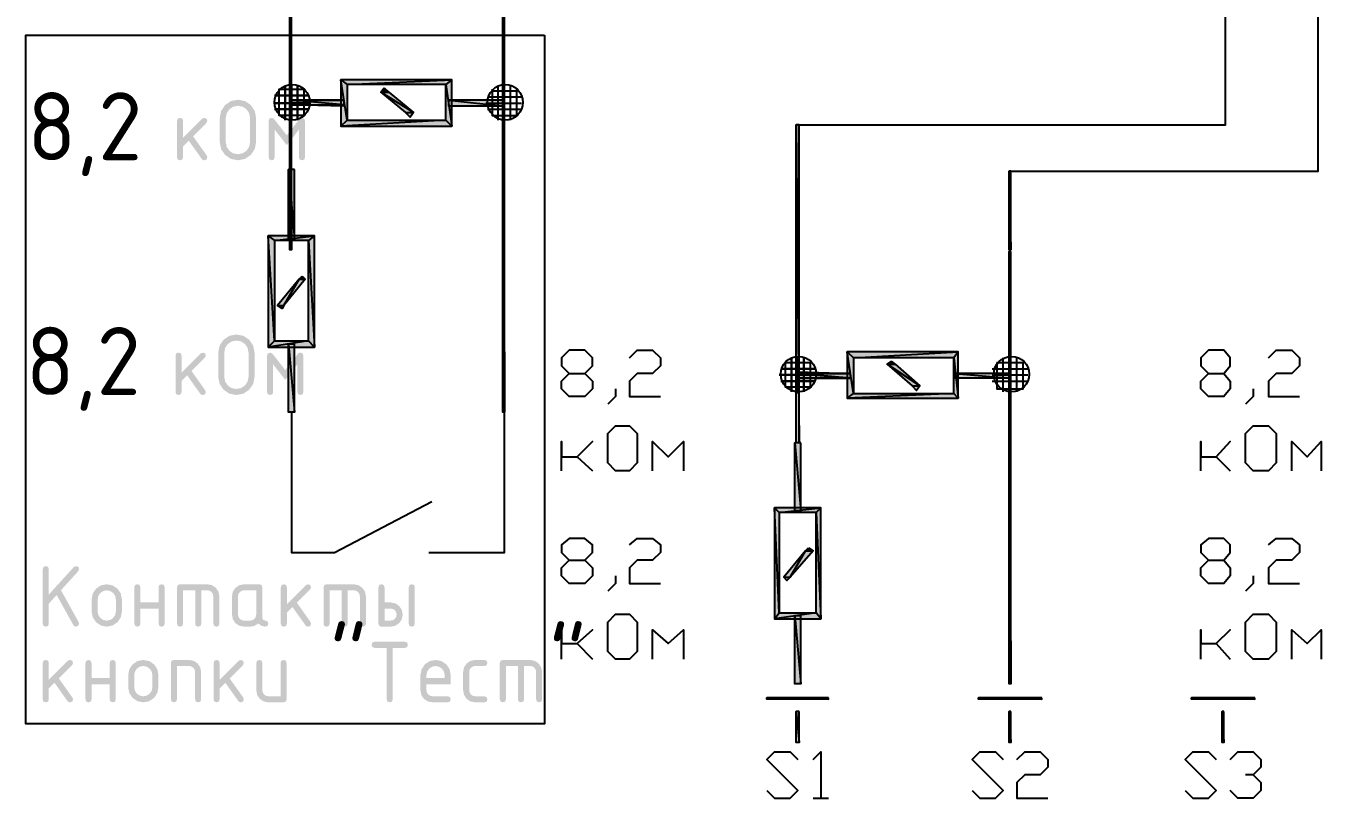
# Model space of a CAD drawing. Header units: millimetres. Extents: x 0 to 420, y 0 to 297.
# Drawn here: x 276.78 to 312.29, y 185.04 to 206.21 of the extents above; entities that cross this region are included whole.
import ezdxf

# ---------------------------------------------------------------- set-up
doc = ezdxf.new("R2010")
doc.units = ezdxf.units.MM
doc.layers.get('0').update_dxf_attribs({"linetype": 'CONTINUOUS'})
doc.styles.get("Standard").update_dxf_attribs({"font": 'STANDARD'})

msp = doc.modelspace()

# ---------------------------------------------------------------- hatches: boundary and pattern name
at = {"true_color": 0x000007}
h = msp.add_hatch(color=0, dxfattribs=at)
h.paths.add_polyline_path([(284.056667, 213.444667), (284.014333, 213.444667), (284.056667, 200.067333)], flags=0)
h.paths.add_polyline_path([(284.014333, 213.444667), (284.056667, 200.067333), (284.014333, 200.067333)], flags=0)
h = msp.add_hatch(color=0, dxfattribs=at)
h.paths.add_polyline_path([(289.898667, 212.217), (289.856333, 212.217), (289.898667, 195.622333)], flags=0)
h.paths.add_polyline_path([(289.856333, 212.217), (289.898667, 195.622333), (289.856333, 195.622333)], flags=0)
h = msp.add_hatch(color=0, dxfattribs=at)
h.paths.add_polyline_path([(285.411333, 204.724), (285.580667, 204.597), (288.459333, 204.724)], flags=0)
h.paths.add_polyline_path([(285.580667, 204.597), (288.459333, 204.724), (288.29, 204.597)], flags=0)
h.paths.add_polyline_path([(288.459333, 204.724), (288.29, 204.597), (288.459333, 203.454)], flags=0)
h.paths.add_polyline_path([(288.29, 204.597), (288.459333, 203.454), (288.29, 203.623333)], flags=0)
h.paths.add_polyline_path([(288.459333, 203.454), (288.29, 203.623333), (285.411333, 203.454)], flags=0)
h.paths.add_polyline_path([(288.29, 203.623333), (285.411333, 203.454), (285.580667, 203.623333)], flags=0)
h.paths.add_polyline_path([(285.411333, 203.454), (285.580667, 203.623333), (285.411333, 204.724)], flags=0)
h.paths.add_polyline_path([(285.580667, 203.623333), (285.411333, 204.724), (285.580667, 204.597)], flags=0)
for points in [[(286.596667, 204.512333), (286.723667, 204.385333), (286.512, 204.385333)], [(286.512, 204.385333), (286.723667, 204.385333), (287.401, 203.835)], [(284.056667, 204.173667), (285.496, 204.173667)], [(284.056667, 204.173667), (285.496, 204.173667), (285.496, 204.046667)], [(281.086499, 203.138925), (281.6085, 203.660925), (281.66748, 203.684628), (281.729768, 203.663681), (281.750714, 203.601394), (281.725358, 203.543517), (281.361005, 203.179163), (281.734177, 202.653304), (281.750714, 202.604246), (281.729768, 202.542992), (281.66748, 202.522666), (281.628068, 202.531416), (281.598578, 202.557944), (281.241391, 203.05955), (281.086499, 202.905209), (281.086499, 202.605899), (281.065829, 202.543405), (281.003817, 202.522666), (280.941323, 202.543405), (280.920584, 202.605899), (280.920584, 203.601394), (280.941323, 203.663681), (281.003817, 203.684628), (281.065829, 203.663681), (281.086499, 203.601394)], [(283.929999, 202.937731), (283.597616, 203.362718), (283.597616, 202.605899), (283.576945, 202.543405), (283.514934, 202.522666), (283.45244, 202.543405), (283.4317, 202.605899), (283.4317, 203.601394), (283.45244, 203.663681), (283.514934, 203.684628), (283.556275, 203.671398), (283.597616, 203.631711), (283.929999, 203.206724), (284.26183, 203.631711), (284.303172, 203.671398), (284.344513, 203.684628), (284.4068, 203.663681), (284.427746, 203.601394), (284.427746, 202.605899), (284.4068, 202.543405), (284.344513, 202.522666), (284.282501, 202.543405), (284.26183, 202.605899), (284.26183, 203.362718)], [(284.268333, 199.263), (284.437667, 199.263), (283.845, 198.543333)], [(284.353, 199.347667), (284.437667, 199.263), (284.268333, 199.263)], [(281.044166, 196.704258), (281.566167, 197.226259), (281.625147, 197.249961), (281.687434, 197.229015), (281.708381, 197.166728), (281.683025, 197.10885), (281.318671, 196.744497), (281.691844, 196.218637), (281.708381, 196.169579), (281.687434, 196.108325), (281.625147, 196.087999), (281.585735, 196.09675), (281.556245, 196.123277), (281.199058, 196.624883), (281.044166, 196.470543), (281.044166, 196.171233), (281.023496, 196.108739), (280.961484, 196.087999), (280.89899, 196.108739), (280.87825, 196.171233), (280.87825, 197.166728), (280.89899, 197.229015), (280.961484, 197.249961), (281.023496, 197.229015), (281.044166, 197.166728)], [(283.887665, 196.503064), (283.555283, 196.928051), (283.555283, 196.171233), (283.534612, 196.108739), (283.4726, 196.087999), (283.410106, 196.108739), (283.389367, 196.171233), (283.389367, 197.166728), (283.410106, 197.229015), (283.4726, 197.249961), (283.513942, 197.236732), (283.555283, 197.197044), (283.887665, 196.772057), (284.219497, 197.197044), (284.260838, 197.236732), (284.302179, 197.249961), (284.364467, 197.229015), (284.385413, 197.166728), (284.385413, 196.171233), (284.364467, 196.108739), (284.302179, 196.087999), (284.240168, 196.108739), (284.219497, 196.171233), (284.219497, 196.928051)], [(300.524333, 197.019333), (300.609, 196.934667), (300.397333, 196.934667)], [(300.397333, 196.934667), (300.609, 196.934667), (301.286333, 196.342)], [(297.942, 196.723), (299.381333, 196.680667), (297.942, 196.680667)], [(297.942, 196.680667), (299.381333, 196.680667), (299.381333, 196.553667)], [(298.153667, 191.812333), (298.365333, 191.812333), (297.730333, 191.092667)], [(298.238333, 191.897), (298.365333, 191.812333), (298.153667, 191.812333)], [(277.618471, 190.605612), (277.403497, 190.369141), (277.403497, 189.821233), (277.382827, 189.758739), (277.320815, 189.737999), (277.258321, 189.758739), (277.237581, 189.821233), (277.237581, 191.315026), (277.258321, 191.377038), (277.320815, 191.397708), (277.382827, 191.377038), (277.403497, 191.315026), (277.403497, 190.617188), (278.087555, 191.370148), (278.150394, 191.397708), (278.212681, 191.377038), (278.233627, 191.315026), (278.211028, 191.258251), (277.736982, 190.73625), (278.222052, 189.862574), (278.233627, 189.821233), (278.20772, 189.763906), (278.150394, 189.737999), (278.106641, 189.748886), (278.076531, 189.782096)], [(279.914614, 190.235747), (279.914614, 189.821233), (279.893943, 189.758739), (279.831931, 189.737999), (279.769437, 189.758739), (279.748698, 189.821233), (279.748698, 190.816728), (279.769437, 190.879015), (279.831931, 190.899961), (279.893943, 190.879015), (279.914614, 190.816728), (279.914614, 190.402214), (280.412912, 190.402214), (280.412912, 190.816728), (280.433583, 190.879015), (280.495595, 190.899961), (280.557882, 190.879015), (280.578828, 190.816728), (280.578828, 189.821233), (280.557882, 189.758739), (280.495595, 189.737999), (280.433583, 189.758739), (280.412912, 189.821233), (280.412912, 190.235747)], [(281.003093, 190.899961), (281.74999, 190.899961), (281.877734, 190.875639), (281.984808, 190.802947), (282.057499, 190.695874), (282.081822, 190.568129), (282.081822, 189.821233), (282.060875, 189.758739), (281.998588, 189.737999), (281.936576, 189.758739), (281.915906, 189.821233), (281.915906, 190.568129), (281.903917, 190.632484), (281.86795, 190.68609), (281.814551, 190.722056), (281.74999, 190.734045), (281.584074, 190.734045), (281.584074, 189.821233), (281.563128, 189.758739), (281.500841, 189.737999), (281.438829, 189.758739), (281.418158, 189.821233), (281.418158, 190.734045), (281.085776, 190.734045), (281.085776, 189.821233), (281.065105, 189.758739), (281.003093, 189.737999), (280.940599, 189.758739), (280.91986, 189.821233), (280.91986, 190.816728), (280.940599, 190.879015)], [(283.931881, 190.354258), (284.453882, 190.876259), (284.512862, 190.899961), (284.575149, 190.879015), (284.596095, 190.816728), (284.570739, 190.75885), (284.206386, 190.394497), (284.579559, 189.868637), (284.596095, 189.819579), (284.575149, 189.758325), (284.512862, 189.737999), (284.47345, 189.74675), (284.44396, 189.773277), (284.086772, 190.274883), (283.931881, 190.120543), (283.931881, 189.821233), (283.91121, 189.758739), (283.849199, 189.737999), (283.786704, 189.758739), (283.765965, 189.821233), (283.765965, 190.816728), (283.786704, 190.879015), (283.849199, 190.899961), (283.91121, 190.879015), (283.931881, 190.816728)], [(285.02036, 190.899961), (285.767257, 190.899961), (285.895001, 190.875639), (286.002075, 190.802947), (286.074766, 190.695874), (286.099089, 190.568129), (286.099089, 189.821233), (286.078143, 189.758739), (286.015855, 189.737999), (285.953844, 189.758739), (285.933173, 189.821233), (285.933173, 190.568129), (285.921184, 190.632484), (285.885217, 190.68609), (285.831818, 190.722056), (285.767257, 190.734045), (285.601341, 190.734045), (285.601341, 189.821233), (285.580395, 189.758739), (285.518108, 189.737999), (285.456096, 189.758739), (285.435426, 189.821233), (285.435426, 190.734045), (285.103043, 190.734045), (285.103043, 189.821233), (285.082372, 189.758739), (285.02036, 189.737999), (284.957866, 189.758739), (284.937127, 189.821233), (284.937127, 190.816728), (284.957866, 190.879015)], [(286.254585, 189.240693), (286.275325, 189.302705), (286.337819, 189.323375), (287.167398, 189.323375), (287.229685, 189.302705), (287.250631, 189.240693), (287.229685, 189.178199), (287.167398, 189.157459), (286.835566, 189.157459), (286.835566, 187.746899), (286.814896, 187.684405), (286.752884, 187.663666), (286.69039, 187.684405), (286.66965, 187.746899), (286.66965, 189.157459), (286.337819, 189.157459), (286.275325, 189.178199)], [(277.403497, 188.279925), (277.925498, 188.801925), (277.984478, 188.825628), (278.046765, 188.804682), (278.067712, 188.742394), (278.042356, 188.684517), (277.678002, 188.320163), (278.051175, 187.794304), (278.067712, 187.745246), (278.046765, 187.683992), (277.984478, 187.663666), (277.945066, 187.672416), (277.915576, 187.698944), (277.558389, 188.20055), (277.403497, 188.046209), (277.403497, 187.746899), (277.382827, 187.684405), (277.320815, 187.663666), (277.258321, 187.684405), (277.237581, 187.746899), (277.237581, 188.742394), (277.258321, 188.804682), (277.320815, 188.825628), (277.382827, 188.804682), (277.403497, 188.742394)], [(278.574659, 188.161413), (278.574659, 187.746899), (278.553988, 187.684405), (278.491977, 187.663666), (278.429483, 187.684405), (278.408743, 187.746899), (278.408743, 188.742394), (278.429483, 188.804682), (278.491977, 188.825628), (278.553988, 188.804682), (278.574659, 188.742394), (278.574659, 188.32788), (279.072958, 188.32788), (279.072958, 188.742394), (279.093628, 188.804682), (279.15564, 188.825628), (279.217927, 188.804682), (279.238873, 188.742394), (279.238873, 187.746899), (279.217927, 187.684405), (279.15564, 187.663666), (279.093628, 187.684405), (279.072958, 187.746899), (279.072958, 188.161413)], [(280.751067, 187.746899), (280.751067, 188.742394), (280.771807, 188.804682), (280.834301, 188.825628), (281.249366, 188.825628), (281.376696, 188.801305), (281.484183, 188.728614), (281.556875, 188.62154), (281.581197, 188.493796), (281.581197, 187.746899), (281.560251, 187.684405), (281.497964, 187.663666), (281.435952, 187.684405), (281.415281, 187.746899), (281.415281, 188.493796), (281.403293, 188.558151), (281.367326, 188.611756), (281.31372, 188.647723), (281.249366, 188.659712), (280.916983, 188.659712), (280.916983, 187.746899), (280.896312, 187.684405), (280.834301, 187.663666), (280.771807, 187.684405)], [(282.088145, 188.279925), (282.610146, 188.801925), (282.669126, 188.825628), (282.731413, 188.804682), (282.752359, 188.742394), (282.727003, 188.684517), (282.36265, 188.320163), (282.735823, 187.794304), (282.752359, 187.745246), (282.731413, 187.683992), (282.669126, 187.663666), (282.629714, 187.672416), (282.600224, 187.698944), (282.243036, 188.20055), (282.088145, 188.046209), (282.088145, 187.746899), (282.067474, 187.684405), (282.005462, 187.663666), (281.942968, 187.684405), (281.922229, 187.746899), (281.922229, 188.742394), (281.942968, 188.804682), (282.005462, 188.825628), (282.067474, 188.804682), (282.088145, 188.742394)], [(283.923521, 188.742394), (283.923521, 187.746899), (283.902575, 187.684405), (283.840288, 187.663666), (283.425222, 187.663666), (283.296307, 187.687644), (283.189302, 187.759577), (283.117369, 187.866582), (283.093391, 187.995498), (283.093391, 188.742394), (283.11413, 188.804682), (283.176624, 188.825628), (283.238636, 188.804682), (283.259307, 188.742394), (283.259307, 187.995498), (283.271433, 187.932314), (283.308365, 187.87864), (283.362039, 187.841708), (283.425222, 187.829582), (283.757605, 187.829582), (283.757605, 188.742394), (283.778276, 188.804682), (283.840288, 188.825628), (283.902575, 188.804682)], [(288.931618, 188.493796), (288.931618, 187.995498), (288.943744, 187.932314), (288.980676, 187.87864), (289.03435, 187.841708), (289.097534, 187.829582), (289.346683, 187.829582), (289.40897, 187.808911), (289.429916, 187.746899), (289.40897, 187.684405), (289.346683, 187.663666), (289.097534, 187.663666), (288.968618, 187.687644), (288.861613, 187.759577), (288.78968, 187.866582), (288.765702, 187.995498), (288.765702, 188.493796), (288.78968, 188.622229), (288.861613, 188.729165), (288.968618, 188.801374), (289.097534, 188.825628), (289.346683, 188.825628), (289.40897, 188.804682), (289.429916, 188.742394), (289.40897, 188.680382), (289.346683, 188.659712), (289.097534, 188.659712), (289.033455, 188.647447), (288.980125, 188.611205), (288.943676, 188.557461)], [(289.853901, 188.825628), (290.600798, 188.825628), (290.728542, 188.801305), (290.835616, 188.728614), (290.908307, 188.62154), (290.93263, 188.493796), (290.93263, 187.746899), (290.911684, 187.684405), (290.849396, 187.663666), (290.787385, 187.684405), (290.766714, 187.746899), (290.766714, 188.493796), (290.754725, 188.558151), (290.718758, 188.611756), (290.665359, 188.647723), (290.600798, 188.659712), (290.434882, 188.659712), (290.434882, 187.746899), (290.413936, 187.684405), (290.351649, 187.663666), (290.289637, 187.684405), (290.268967, 187.746899), (290.268967, 188.659712), (289.936584, 188.659712), (289.936584, 187.746899), (289.915913, 187.684405), (289.853901, 187.663666), (289.791407, 187.684405), (289.770668, 187.746899), (289.770668, 188.742394), (289.791407, 188.804682)]]:
    msp.add_hatch(color=0, dxfattribs=at).paths.add_polyline_path(points, flags=0)
h = msp.add_hatch(color=0, dxfattribs=at)
h.paths.add_polyline_path([(286.512, 204.385333), (287.189333, 203.835), (287.401, 203.835)], flags=0)
h.paths.add_polyline_path([(287.189333, 203.835), (287.401, 203.835), (287.316333, 203.708)], flags=0)
h = msp.add_hatch(color=0, dxfattribs=at)
h.paths.add_polyline_path([(282.921876, 203.020413), (282.921876, 203.684628), (282.897622, 203.813061), (282.825413, 203.919997), (282.718477, 203.992206), (282.590044, 204.016459), (282.460646, 203.992206), (282.353573, 203.919997), (282.281639, 203.813061), (282.257661, 203.684628), (282.257661, 203.020413), (282.281639, 202.891498), (282.353573, 202.784493), (282.460646, 202.71256), (282.590044, 202.688582), (282.718477, 202.71256), (282.825413, 202.784493), (282.897622, 202.891498)], flags=0)
h.paths.add_polyline_path([(283.087792, 203.020413), (283.051136, 202.829004), (282.941719, 202.668187), (282.780971, 202.559046), (282.590044, 202.522666), (282.398359, 202.559046), (282.237266, 202.668187), (282.128126, 202.829004), (282.091746, 203.020413), (282.091746, 203.684628), (282.128126, 203.875555), (282.237266, 204.036303), (282.398359, 204.145719), (282.590044, 204.182375), (282.781454, 204.145995), (282.942271, 204.036854), (283.051411, 203.876037), (283.087792, 203.684628)], flags=0)
h = msp.add_hatch(color=0, dxfattribs=at)
h.paths.add_polyline_path([(284.056667, 204.173667), (284.056667, 204.046667), (285.496, 204.046667)], flags=0)
h.paths.add_polyline_path([(284.056667, 204.046667), (285.496, 204.046667), (285.496, 204.004333)], flags=0)
h = msp.add_hatch(color=0, dxfattribs=at)
h.paths.add_polyline_path([(289.898667, 204.173667), (288.374667, 204.173667), (289.898667, 204.004333)], flags=0)
h.paths.add_polyline_path([(288.374667, 204.173667), (289.898667, 204.004333), (288.374667, 204.004333)], flags=0)
h = msp.add_hatch(color=0, dxfattribs=at)
h.paths.add_polyline_path([(297.984333, 203.496333), (297.899667, 203.496333), (297.984333, 194.775667)], flags=0)
h.paths.add_polyline_path([(297.899667, 203.496333), (297.984333, 194.775667), (297.899667, 194.775667)], flags=0)
h = msp.add_hatch(color=0, dxfattribs=at)
h.paths.add_polyline_path([(284.141333, 202.268667), (283.972, 202.268667), (284.141333, 200.363667)], flags=0)
h.paths.add_polyline_path([(283.972, 202.268667), (284.141333, 200.363667), (283.972, 200.363667)], flags=0)
h = msp.add_hatch(color=0, dxfattribs=at)
h.paths.add_polyline_path([(303.784, 202.226333), (303.741667, 202.226333), (303.784, 200.067333)], flags=0)
h.paths.add_polyline_path([(303.741667, 202.226333), (303.784, 200.067333), (303.741667, 200.067333)], flags=0)
h = msp.add_hatch(color=0, dxfattribs=at)
h.paths.add_polyline_path([(284.691667, 200.448333), (284.522333, 200.321333), (284.691667, 197.400333)], flags=0)
h.paths.add_polyline_path([(284.522333, 200.321333), (284.691667, 197.400333), (284.522333, 197.569667)], flags=0)
h.paths.add_polyline_path([(284.691667, 197.400333), (284.522333, 197.569667), (283.421667, 197.400333)], flags=0)
h.paths.add_polyline_path([(284.522333, 197.569667), (283.421667, 197.400333), (283.591, 197.569667)], flags=0)
h.paths.add_polyline_path([(283.421667, 197.400333), (283.591, 197.569667), (283.421667, 200.448333)], flags=0)
h.paths.add_polyline_path([(283.591, 197.569667), (283.421667, 200.448333), (283.591, 200.321333)], flags=0)
h.paths.add_polyline_path([(283.421667, 200.448333), (283.591, 200.321333), (284.691667, 200.448333)], flags=0)
h.paths.add_polyline_path([(283.591, 200.321333), (284.691667, 200.448333), (284.522333, 200.321333)], flags=0)
h = msp.add_hatch(color=0, dxfattribs=at)
h.paths.add_polyline_path([(303.784, 200.025), (303.741667, 200.025), (303.784, 188.171667)], flags=0)
h.paths.add_polyline_path([(303.741667, 200.025), (303.784, 188.171667), (303.741667, 188.171667)], flags=0)
h = msp.add_hatch(color=0, dxfattribs=at)
h.paths.add_polyline_path([(284.268333, 199.263), (283.675667, 198.543333), (283.845, 198.543333)], flags=0)
h.paths.add_polyline_path([(283.675667, 198.543333), (283.845, 198.543333), (283.802667, 198.458667)], flags=0)
h = msp.add_hatch(color=0, dxfattribs=at)
h.paths.add_polyline_path([(282.879542, 196.585747), (282.879542, 197.249961), (282.855289, 197.378394), (282.78308, 197.48533), (282.676144, 197.557539), (282.547711, 197.581793), (282.418313, 197.557539), (282.311239, 197.48533), (282.239306, 197.378394), (282.215328, 197.249961), (282.215328, 196.585747), (282.239306, 196.456831), (282.311239, 196.349826), (282.418313, 196.277893), (282.547711, 196.253915), (282.676144, 196.277893), (282.78308, 196.349826), (282.855289, 196.456831)], flags=0)
h.paths.add_polyline_path([(283.045458, 196.585747), (283.008802, 196.394337), (282.899386, 196.23352), (282.738638, 196.124379), (282.547711, 196.087999), (282.356026, 196.124379), (282.194933, 196.23352), (282.085792, 196.394337), (282.049412, 196.585747), (282.049412, 197.249961), (282.085792, 197.440888), (282.194933, 197.601636), (282.356026, 197.711053), (282.547711, 197.747708), (282.73912, 197.711328), (282.899937, 197.602188), (283.009078, 197.441371), (283.045458, 197.249961)], flags=0)
h = msp.add_hatch(color=0, dxfattribs=at)
h.paths.add_polyline_path([(284.141333, 197.485), (283.972, 197.485), (284.141333, 195.622333)], flags=0)
h.paths.add_polyline_path([(283.972, 197.485), (284.141333, 195.622333), (283.972, 195.622333)], flags=0)
h = msp.add_hatch(color=0, dxfattribs=at)
h.paths.add_polyline_path([(299.296667, 197.273333), (299.466, 197.104), (302.344667, 197.273333)], flags=0)
h.paths.add_polyline_path([(299.466, 197.104), (302.344667, 197.273333), (302.217667, 197.104)], flags=0)
h.paths.add_polyline_path([(302.344667, 197.273333), (302.217667, 197.104), (302.344667, 196.003333)], flags=0)
h.paths.add_polyline_path([(302.217667, 197.104), (302.344667, 196.003333), (302.217667, 196.130333)], flags=0)
h.paths.add_polyline_path([(302.344667, 196.003333), (302.217667, 196.130333), (299.296667, 196.003333)], flags=0)
h.paths.add_polyline_path([(302.217667, 196.130333), (299.296667, 196.003333), (299.466, 196.130333)], flags=0)
h.paths.add_polyline_path([(299.296667, 196.003333), (299.466, 196.130333), (299.296667, 197.273333)], flags=0)
h.paths.add_polyline_path([(299.466, 196.130333), (299.296667, 197.273333), (299.466, 197.104)], flags=0)
h = msp.add_hatch(color=0, dxfattribs=at)
h.paths.add_polyline_path([(300.397333, 196.934667), (301.074667, 196.342), (301.286333, 196.342)], flags=0)
h.paths.add_polyline_path([(301.074667, 196.342), (301.286333, 196.342), (301.201667, 196.215)], flags=0)
h = msp.add_hatch(color=0, dxfattribs=at)
h.paths.add_polyline_path([(299.381333, 196.553667), (297.942, 196.553667)], flags=0)
h.paths.add_polyline_path([(299.381333, 196.553667), (297.942, 196.553667), (297.942, 196.680667)], flags=0)
h = msp.add_hatch(color=0, dxfattribs=at)
h.paths.add_polyline_path([(303.741667, 196.680667), (302.26, 196.680667), (303.741667, 196.553667)], flags=0)
h.paths.add_polyline_path([(302.26, 196.680667), (303.741667, 196.553667), (302.26, 196.553667)], flags=0)
h = msp.add_hatch(color=0, dxfattribs=at)
h.paths.add_polyline_path([(298.026667, 194.775667), (297.857333, 194.775667), (298.026667, 192.913)], flags=0)
h.paths.add_polyline_path([(297.857333, 194.775667), (298.026667, 192.913), (297.857333, 192.913)], flags=0)
h = msp.add_hatch(color=0, dxfattribs=at)
h.paths.add_polyline_path([(298.577, 192.997667), (298.45, 192.870667), (298.577, 189.949667)], flags=0)
h.paths.add_polyline_path([(298.45, 192.870667), (298.577, 189.949667), (298.45, 190.119)], flags=0)
h.paths.add_polyline_path([(298.577, 189.949667), (298.45, 190.119), (297.307, 189.949667)], flags=0)
h.paths.add_polyline_path([(298.45, 190.119), (297.307, 189.949667), (297.434, 190.119)], flags=0)
h.paths.add_polyline_path([(297.307, 189.949667), (297.434, 190.119), (297.307, 192.997667)], flags=0)
h.paths.add_polyline_path([(297.434, 190.119), (297.307, 192.997667), (297.434, 192.870667)], flags=0)
h.paths.add_polyline_path([(297.307, 192.997667), (297.434, 192.870667), (298.577, 192.997667)], flags=0)
h.paths.add_polyline_path([(297.434, 192.870667), (298.577, 192.997667), (298.45, 192.870667)], flags=0)
h = msp.add_hatch(color=0, dxfattribs=at)
h.paths.add_polyline_path([(298.153667, 191.812333), (297.561, 191.092667), (297.730333, 191.092667)], flags=0)
h.paths.add_polyline_path([(297.561, 191.092667), (297.730333, 191.092667), (297.645667, 191.008)], flags=0)
h = msp.add_hatch(color=0, dxfattribs=at)
h.paths.add_polyline_path([(278.577536, 190.153064), (278.577536, 190.484896), (278.607784, 190.644404), (278.698803, 190.778694), (278.83268, 190.869506), (278.992601, 190.899961), (279.153487, 190.869851), (279.287501, 190.779796), (279.377556, 190.645782), (279.407666, 190.484896), (279.407666, 190.153064), (279.377143, 189.993143), (279.285848, 189.859267), (279.151833, 189.768247), (278.992601, 189.737999), (278.83268, 189.768247), (278.698803, 189.859267), (278.607784, 189.993143)], flags=0)
h.paths.add_polyline_path([(279.24175, 190.153064), (279.24175, 190.484896), (279.223285, 190.580256), (279.168439, 190.660734), (279.087961, 190.71558), (278.992601, 190.734045), (278.896759, 190.71558), (278.816212, 190.660734), (278.761642, 190.580256), (278.743452, 190.484896), (278.743452, 190.153064), (278.761366, 190.056326), (278.815661, 189.976124), (278.896276, 189.92183), (278.992601, 189.903915), (279.087961, 189.922105), (279.168439, 189.976675), (279.223285, 190.057222)], flags=0)
h = msp.add_hatch(color=0, dxfattribs=at)
h.paths.add_polyline_path([(283.090225, 190.734045), (282.757842, 190.734045), (282.693763, 190.721781), (282.640433, 190.685538), (282.603984, 190.631795), (282.591926, 190.568129), (282.591926, 190.069831), (282.604053, 190.006648), (282.640984, 189.952973), (282.694659, 189.916042), (282.757842, 189.903915), (282.924309, 189.903915), (282.987974, 189.915973), (283.041718, 189.952422), (283.07796, 190.005752), (283.090225, 190.069831)], flags=0)
h.paths.add_polyline_path([(283.422056, 189.821233), (283.40111, 189.758739), (283.338823, 189.737999), (283.233472, 189.759979), (283.149205, 189.826194), (283.046679, 189.759979), (282.924309, 189.737999), (282.757842, 189.737999), (282.628927, 189.761977), (282.521922, 189.833911), (282.449988, 189.940915), (282.42601, 190.069831), (282.42601, 190.568129), (282.449988, 190.696563), (282.521922, 190.803498), (282.628927, 190.875708), (282.757842, 190.899961), (283.172907, 190.899961), (283.235194, 190.879015), (283.256141, 190.816728), (283.256141, 189.987149), (283.276811, 189.924655), (283.338823, 189.903915), (283.40111, 189.883244)], flags=0)
h = msp.add_hatch(color=0, dxfattribs=at)
h.paths.add_polyline_path([(287.107492, 190.069831), (287.083238, 189.940915), (287.011029, 189.833911), (286.904025, 189.761977), (286.775109, 189.737999), (286.526511, 189.737999), (286.464017, 189.758739), (286.443277, 189.821233), (286.443277, 190.816728), (286.464017, 190.879015), (286.526511, 190.899961), (286.588523, 190.879015), (286.609193, 190.816728), (286.609193, 190.402214), (286.775109, 190.402214), (286.904025, 190.37796), (287.011029, 190.305751), (287.083238, 190.198333)], flags=0)
h.paths.add_polyline_path([(286.941576, 190.069831), (286.929587, 190.134392), (286.89362, 190.187791), (286.839946, 190.223758), (286.775109, 190.235747), (286.609193, 190.235747), (286.609193, 189.903915), (286.775109, 189.903915), (286.839257, 189.915973), (286.893069, 189.952422), (286.929312, 190.005752)], flags=0)
h.paths.add_polyline_path([(287.273408, 190.816728), (287.294078, 190.879015), (287.35609, 190.899961), (287.418377, 190.879015), (287.439324, 190.816728), (287.439324, 189.821233), (287.418377, 189.758739), (287.35609, 189.737999), (287.294078, 189.758739), (287.273408, 189.821233)], flags=0)
h = msp.add_hatch(color=0, dxfattribs=at)
h.paths.add_polyline_path([(298.026667, 190.034333), (297.857333, 190.034333), (298.026667, 188.171667)], flags=0)
h.paths.add_polyline_path([(297.857333, 190.034333), (298.026667, 188.171667), (297.857333, 188.171667)], flags=0)
h = msp.add_hatch(color=0, dxfattribs=at)
h.paths.add_polyline_path([(279.579905, 188.078731), (279.579905, 188.410563), (279.610153, 188.570071), (279.701173, 188.70436), (279.835049, 188.795173), (279.99497, 188.825628), (280.155856, 188.795518), (280.28987, 188.705463), (280.379925, 188.571449), (280.410035, 188.410563), (280.410035, 188.078731), (280.379512, 187.91881), (280.288217, 187.784933), (280.154203, 187.693914), (279.99497, 187.663666), (279.835049, 187.693914), (279.701173, 187.784933), (279.610153, 187.91881)], flags=0)
h.paths.add_polyline_path([(280.24412, 188.078731), (280.24412, 188.410563), (280.225654, 188.505923), (280.170808, 188.5864), (280.090331, 188.641246), (279.99497, 188.659712), (279.899128, 188.641246), (279.818581, 188.5864), (279.764011, 188.505923), (279.745821, 188.410563), (279.745821, 188.078731), (279.763735, 187.981993), (279.81803, 187.901791), (279.898645, 187.847496), (279.99497, 187.829582), (280.090331, 187.847772), (280.170808, 187.902342), (280.225654, 187.982888)], flags=0)
h = msp.add_hatch(color=0, dxfattribs=at)
h.paths.add_polyline_path([(288.009605, 188.659712), (287.913763, 188.641246), (287.833216, 188.5864), (287.778646, 188.505923), (287.760456, 188.410563), (287.760456, 188.32788), (288.258754, 188.32788), (288.258754, 188.410563), (288.240289, 188.505923), (288.185443, 188.5864), (288.104965, 188.641246)], flags=0)
h.paths.add_polyline_path([(287.760456, 188.161413), (287.760456, 187.995498), (287.772583, 187.932314), (287.809514, 187.87864), (287.863189, 187.841708), (287.926372, 187.829582), (288.341437, 187.829582), (288.403724, 187.808911), (288.42467, 187.746899), (288.403724, 187.684405), (288.341437, 187.663666), (287.926372, 187.663666), (287.797456, 187.687644), (287.690451, 187.759577), (287.618518, 187.866582), (287.59454, 187.995498), (287.59454, 188.410563), (287.624788, 188.570071), (287.715807, 188.70436), (287.849684, 188.795173), (288.009605, 188.825628), (288.170491, 188.795518), (288.304505, 188.705463), (288.39456, 188.571449), (288.42467, 188.410563), (288.42467, 188.161413)], flags=0)
h = msp.add_hatch(color=0, dxfattribs=at)
h.paths.add_polyline_path([(298.788667, 187.790667), (297.095333, 187.790667), (298.788667, 187.748333)], flags=0)
h.paths.add_polyline_path([(297.095333, 187.790667), (298.788667, 187.748333), (297.095333, 187.748333)], flags=0)
h = msp.add_hatch(color=0, dxfattribs=at)
h.paths.add_polyline_path([(304.630667, 187.790667), (302.895, 187.790667), (304.630667, 187.748333)], flags=0)
h.paths.add_polyline_path([(302.895, 187.790667), (304.630667, 187.748333), (302.895, 187.748333)], flags=0)
h = msp.add_hatch(color=0, dxfattribs=at)
h.paths.add_polyline_path([(310.472667, 187.790667), (308.737, 187.790667), (310.472667, 187.748333)], flags=0)
h.paths.add_polyline_path([(308.737, 187.790667), (310.472667, 187.748333), (308.737, 187.748333)], flags=0)
h = msp.add_hatch(color=0, dxfattribs=at)
h.paths.add_polyline_path([(297.984333, 187.409667), (297.899667, 187.409667), (297.984333, 186.563)], flags=0)
h.paths.add_polyline_path([(297.899667, 187.409667), (297.984333, 186.563), (297.899667, 186.563)], flags=0)
h = msp.add_hatch(color=0, dxfattribs=at)
h.paths.add_polyline_path([(303.784, 187.409667), (303.741667, 187.409667), (303.784, 186.563)], flags=0)
h.paths.add_polyline_path([(303.741667, 187.409667), (303.784, 186.563), (303.741667, 186.563)], flags=0)
h = msp.add_hatch(color=0, dxfattribs=at)
h.paths.add_polyline_path([(309.626, 187.409667), (309.583667, 187.409667), (309.626, 186.563)], flags=0)
h.paths.add_polyline_path([(309.583667, 187.409667), (309.626, 186.563), (309.583667, 186.563)], flags=0)

# ---------------------------------------------------------------- linework, layer by layer
at = {"color": 0, "true_color": 0x000007}
for points in [[(284.056667, 213.444667), (284.014333, 213.444667), (284.056667, 200.067333)], [(284.014333, 213.444667), (284.056667, 200.067333), (284.014333, 200.067333)], [(289.898667, 212.217), (289.856333, 212.217), (289.898667, 195.622333)], [(289.856333, 212.217), (289.898667, 195.622333), (289.856333, 195.622333)], [(290.999333, 205.951667), (290.999333, 187.071), (276.775333, 187.071), (276.775333, 205.951667)], [(284.056667, 203.623333), (284.056667, 204.597)], [(285.411333, 204.724), (285.580667, 204.597), (288.459333, 204.724)], [(285.411333, 203.454), (285.580667, 203.623333), (285.411333, 204.724)], [(285.580667, 203.623333), (285.411333, 204.724), (285.580667, 204.597)], [(285.580667, 204.597), (288.459333, 204.724), (288.29, 204.597)], [(288.459333, 204.724), (288.29, 204.597), (288.459333, 203.454)], [(288.29, 204.597), (288.459333, 203.454), (288.29, 203.623333)], [(283.591, 204.300667), (284.522333, 204.300667)], [(284.395333, 203.750333), (283.718, 203.750333), (283.718, 204.47), (284.395333, 204.47)], [(284.395333, 203.750333), (283.718, 203.750333), (283.718, 204.47), (284.395333, 204.47)], [(283.887333, 203.623333), (283.887333, 204.554667)], [(284.226, 203.623333), (284.226, 204.554667)], [(286.596667, 204.512333), (286.723667, 204.385333), (286.512, 204.385333)], [(286.512, 204.385333), (287.189333, 203.835), (287.401, 203.835)], [(286.512, 204.385333), (286.723667, 204.385333), (287.401, 203.835)], [(283.591, 204.089), (284.522333, 204.089)], [(283.591, 203.919667), (284.522333, 203.919667)], [(284.056667, 204.173667), (285.496, 204.173667)], [(284.056667, 204.173667), (284.056667, 204.046667), (285.496, 204.046667)], [(284.056667, 204.173667), (285.496, 204.173667), (285.496, 204.046667)], [(284.056667, 204.046667), (285.496, 204.046667), (285.496, 204.004333)], [(289.898667, 204.173667), (288.374667, 204.173667), (289.898667, 204.004333)], [(288.374667, 204.173667), (289.898667, 204.004333), (288.374667, 204.004333)], [(288.459333, 203.454), (288.29, 203.623333), (285.411333, 203.454)], [(288.29, 203.623333), (285.411333, 203.454), (285.580667, 203.623333)], [(287.189333, 203.835), (287.401, 203.835), (287.316333, 203.708)], [(297.984333, 203.496333), (297.899667, 203.496333), (297.984333, 194.775667)], [(297.899667, 203.496333), (297.984333, 194.775667), (297.899667, 194.775667)], [(284.141333, 202.268667), (283.972, 202.268667), (284.141333, 200.363667)], [(283.972, 202.268667), (284.141333, 200.363667), (283.972, 200.363667)], [(303.784, 202.226333), (303.741667, 202.226333), (303.784, 200.067333)], [(303.741667, 202.226333), (303.784, 200.067333), (303.741667, 200.067333)], [(283.421667, 197.400333), (283.591, 197.569667), (283.421667, 200.448333)], [(283.591, 197.569667), (283.421667, 200.448333), (283.591, 200.321333)], [(283.421667, 200.448333), (283.591, 200.321333), (284.691667, 200.448333)], [(283.591, 200.321333), (284.691667, 200.448333), (284.522333, 200.321333)], [(284.691667, 200.448333), (284.522333, 200.321333), (284.691667, 197.400333)], [(284.522333, 200.321333), (284.691667, 197.400333), (284.522333, 197.569667)], [(303.784, 200.025), (303.741667, 200.025), (303.784, 188.171667)], [(303.741667, 200.025), (303.784, 188.171667), (303.741667, 188.171667)], [(284.268333, 199.263), (283.675667, 198.543333), (283.845, 198.543333)], [(284.268333, 199.263), (284.437667, 199.263), (283.845, 198.543333)], [(284.353, 199.347667), (284.437667, 199.263), (284.268333, 199.263)], [(283.675667, 198.543333), (283.845, 198.543333), (283.802667, 198.458667)], [(284.691667, 197.400333), (284.522333, 197.569667), (283.421667, 197.400333)], [(284.522333, 197.569667), (283.421667, 197.400333), (283.591, 197.569667)], [(284.141333, 197.485), (283.972, 197.485), (284.141333, 195.622333)], [(283.972, 197.485), (284.141333, 195.622333), (283.972, 195.622333)], [(299.296667, 197.273333), (299.466, 197.104), (302.344667, 197.273333)], [(299.296667, 196.003333), (299.466, 196.130333), (299.296667, 197.273333)], [(299.466, 196.130333), (299.296667, 197.273333), (299.466, 197.104)], [(299.466, 197.104), (302.344667, 197.273333), (302.217667, 197.104)], [(302.344667, 197.273333), (302.217667, 197.104), (302.344667, 196.003333)], [(297.476333, 196.807667), (298.407667, 196.807667)], [(298.280667, 196.299667), (297.603333, 196.299667), (297.603333, 196.977), (298.280667, 196.977)], [(298.280667, 196.299667), (297.603333, 196.299667), (297.603333, 196.977), (298.280667, 196.977)], [(297.772667, 196.172667), (297.772667, 197.104)], [(297.942, 196.130333), (297.942, 197.104)], [(298.111333, 196.172667), (298.111333, 197.104)], [(300.524333, 197.019333), (300.609, 196.934667), (300.397333, 196.934667)], [(300.397333, 196.934667), (301.074667, 196.342), (301.286333, 196.342)], [(300.397333, 196.934667), (300.609, 196.934667), (301.286333, 196.342)], [(302.217667, 197.104), (302.344667, 196.003333), (302.217667, 196.130333)], [(297.434, 196.638333), (298.407667, 196.638333)], [(297.476333, 196.469), (298.407667, 196.469)], [(297.942, 196.723), (299.381333, 196.680667), (297.942, 196.680667)], [(299.381333, 196.553667), (297.942, 196.553667), (297.942, 196.680667)], [(297.942, 196.680667), (299.381333, 196.680667), (299.381333, 196.553667)], [(299.381333, 196.553667), (297.942, 196.553667)], [(303.741667, 196.680667), (302.26, 196.680667), (303.741667, 196.553667)], [(302.26, 196.680667), (303.741667, 196.553667), (302.26, 196.553667)], [(302.344667, 196.003333), (302.217667, 196.130333), (299.296667, 196.003333)], [(302.217667, 196.130333), (299.296667, 196.003333), (299.466, 196.130333)], [(301.074667, 196.342), (301.286333, 196.342), (301.201667, 196.215)], [(292.735, 194.225333), (292.735, 195.029667), (292.946667, 195.241333), (293.327667, 195.241333), (293.539333, 195.029667), (293.539333, 194.225333), (293.327667, 194.013667), (292.946667, 194.013667)], [(310.218667, 194.225333), (310.218667, 195.029667), (310.430333, 195.241333), (310.853667, 195.241333), (311.065333, 195.029667), (311.065333, 194.225333), (310.853667, 194.013667), (310.430333, 194.013667)], [(298.026667, 194.775667), (297.857333, 194.775667), (298.026667, 192.913)], [(297.857333, 194.775667), (298.026667, 192.913), (297.857333, 192.913)], [(297.307, 189.949667), (297.434, 190.119), (297.307, 192.997667)], [(297.434, 190.119), (297.307, 192.997667), (297.434, 192.870667)], [(297.307, 192.997667), (297.434, 192.870667), (298.577, 192.997667)], [(297.434, 192.870667), (298.577, 192.997667), (298.45, 192.870667)], [(298.577, 192.997667), (298.45, 192.870667), (298.577, 189.949667)], [(298.45, 192.870667), (298.577, 189.949667), (298.45, 190.119)], [(298.153667, 191.812333), (297.561, 191.092667), (297.730333, 191.092667)], [(298.153667, 191.812333), (298.365333, 191.812333), (297.730333, 191.092667)], [(298.238333, 191.897), (298.365333, 191.812333), (298.153667, 191.812333)], [(297.561, 191.092667), (297.730333, 191.092667), (297.645667, 191.008)], [(292.735, 189.060667), (292.735, 189.865), (292.946667, 190.076667), (293.327667, 190.076667), (293.539333, 189.865), (293.539333, 189.060667), (293.327667, 188.849), (292.946667, 188.849)], [(298.577, 189.949667), (298.45, 190.119), (297.307, 189.949667)], [(298.45, 190.119), (297.307, 189.949667), (297.434, 190.119)], [(298.026667, 190.034333), (297.857333, 190.034333), (298.026667, 188.171667)], [(297.857333, 190.034333), (298.026667, 188.171667), (297.857333, 188.171667)], [(310.218667, 189.060667), (310.218667, 189.865), (310.430333, 190.076667), (310.853667, 190.076667), (311.065333, 189.865), (311.065333, 189.060667), (310.853667, 188.849), (310.430333, 188.849)], [(298.788667, 187.790667), (297.095333, 187.790667), (298.788667, 187.748333)], [(297.095333, 187.790667), (298.788667, 187.748333), (297.095333, 187.748333)], [(304.630667, 187.790667), (302.895, 187.790667), (304.630667, 187.748333)], [(302.895, 187.790667), (304.630667, 187.748333), (302.895, 187.748333)], [(310.472667, 187.790667), (308.737, 187.790667), (310.472667, 187.748333)], [(308.737, 187.790667), (310.472667, 187.748333), (308.737, 187.748333)], [(297.984333, 187.409667), (297.899667, 187.409667), (297.984333, 186.563)], [(297.899667, 187.409667), (297.984333, 186.563), (297.899667, 186.563)], [(303.784, 187.409667), (303.741667, 187.409667), (303.784, 186.563)], [(303.741667, 187.409667), (303.784, 186.563), (303.741667, 186.563)], [(309.626, 187.409667), (309.583667, 187.409667), (309.626, 186.563)], [(309.583667, 187.409667), (309.626, 186.563), (309.583667, 186.563)]]:
    msp.add_lwpolyline(points, close=True, dxfattribs=at)
for points in [[(297.942, 203.496333), (309.668333, 203.496333), (309.668333, 206.459667)], [(303.741667, 202.226333), (312.208333, 202.226333), (312.208333, 206.459667)], [(289.433, 204.258333), (290.364333, 204.258333)], [(289.56, 204.47), (289.56, 203.750333), (290.237333, 203.750333), (290.237333, 204.47)], [(289.56, 204.427667), (290.237333, 204.427667)], [(289.729333, 203.623333), (289.729333, 204.554667)], [(289.898667, 203.581), (289.898667, 204.554667)], [(290.068, 203.623333), (290.068, 204.554667)], [(289.390667, 204.089), (290.364333, 204.089)], [(289.433, 203.919667), (290.364333, 203.919667)], [(292.1, 196.680667), (292.311667, 196.469), (292.311667, 196.257333), (292.1, 196.045667), (291.676667, 196.045667), (291.465, 196.257333), (291.465, 196.469), (291.676667, 196.680667), (292.1, 196.680667), (292.311667, 196.892333), (292.311667, 197.104), (292.1, 197.315667), (291.676667, 197.315667), (291.465, 197.104), (291.465, 196.892333), (291.676667, 196.680667)], [(293.327667, 197.104), (293.539333, 197.315667), (293.962667, 197.315667), (294.174333, 197.104), (294.174333, 196.892333), (293.962667, 196.680667), (293.539333, 196.680667), (293.327667, 196.469), (293.327667, 196.045667), (294.174333, 196.045667)], [(309.626, 196.680667), (309.795333, 196.469), (309.795333, 196.257333), (309.626, 196.045667), (309.202667, 196.045667), (308.991, 196.257333), (308.991, 196.469), (309.202667, 196.680667), (309.626, 196.680667), (309.795333, 196.892333), (309.795333, 197.104), (309.626, 197.315667), (309.202667, 197.315667), (308.991, 197.104), (308.991, 196.892333), (309.202667, 196.680667)], [(310.853667, 197.104), (311.065333, 197.315667), (311.488667, 197.315667), (311.700333, 197.104), (311.700333, 196.892333), (311.488667, 196.680667), (311.065333, 196.680667), (310.853667, 196.469), (310.853667, 196.045667), (311.700333, 196.045667)], [(303.276, 196.807667), (304.249667, 196.807667)], [(303.403, 196.977), (304.122667, 196.977)], [(303.403, 196.977), (303.403, 196.257333), (304.122667, 196.257333), (304.122667, 196.977)], [(303.572333, 196.172667), (303.572333, 197.104)], [(303.741667, 196.130333), (303.741667, 197.104)], [(303.953333, 196.172667), (303.953333, 197.104)], [(303.276, 196.638333), (304.249667, 196.638333)], [(303.276, 196.469), (304.249667, 196.469)], [(292.946667, 196.257333), (292.946667, 196.045667), (292.735, 195.834)], [(310.430333, 196.257333), (310.430333, 196.045667), (310.218667, 195.834)], [(284.056667, 195.622333), (284.056667, 191.77), (285.242, 191.77), (287.909, 193.167)], [(287.824333, 191.77), (289.898667, 191.77), (289.898667, 195.622333)], [(291.465, 194.013667), (291.465, 194.818), (291.465, 194.394667), (291.888333, 194.394667), (292.311667, 194.818), (291.888333, 194.394667), (292.311667, 194.013667)], [(293.962667, 194.013667), (293.962667, 194.818), (294.386, 194.394667), (294.809333, 194.818), (294.809333, 194.013667)], [(308.991, 194.013667), (308.991, 194.818), (308.991, 194.394667), (309.414333, 194.394667), (309.795333, 194.818), (309.414333, 194.394667), (309.795333, 194.013667)], [(311.488667, 194.013667), (311.488667, 194.818), (311.912, 194.394667), (312.293, 194.818), (312.293, 194.013667)], [(292.1, 191.558333), (292.311667, 191.346667), (292.311667, 191.135), (292.1, 190.923333), (291.676667, 190.923333), (291.465, 191.135), (291.465, 191.346667), (291.676667, 191.558333), (292.1, 191.558333), (292.311667, 191.77), (292.311667, 191.981667), (292.1, 192.151), (291.676667, 192.151), (291.465, 191.981667), (291.465, 191.77), (291.676667, 191.558333)], [(293.327667, 191.981667), (293.539333, 192.151), (293.962667, 192.151), (294.174333, 191.981667), (294.174333, 191.77), (293.962667, 191.558333), (293.539333, 191.558333), (293.327667, 191.346667), (293.327667, 190.923333), (294.174333, 190.923333)], [(309.626, 191.558333), (309.795333, 191.346667), (309.795333, 191.135), (309.626, 190.923333), (309.202667, 190.923333), (308.991, 191.135), (308.991, 191.346667), (309.202667, 191.558333), (309.626, 191.558333), (309.795333, 191.77), (309.795333, 191.981667), (309.626, 192.151), (309.202667, 192.151), (308.991, 191.981667), (308.991, 191.77), (309.202667, 191.558333)], [(310.853667, 191.981667), (311.065333, 192.151), (311.488667, 192.151), (311.700333, 191.981667), (311.700333, 191.77), (311.488667, 191.558333), (311.065333, 191.558333), (310.853667, 191.346667), (310.853667, 190.923333), (311.700333, 190.923333)], [(292.946667, 191.135), (292.946667, 190.923333), (292.735, 190.711667)], [(310.430333, 191.135), (310.430333, 190.923333), (310.218667, 190.711667)], [(291.465, 188.849), (291.465, 189.653333), (291.465, 189.272333), (291.888333, 189.272333), (292.311667, 189.653333), (291.888333, 189.272333), (292.311667, 188.849)], [(293.962667, 188.849), (293.962667, 189.653333), (294.386, 189.272333), (294.809333, 189.653333), (294.809333, 188.849)], [(308.991, 188.849), (308.991, 189.653333), (308.991, 189.272333), (309.414333, 189.272333), (309.795333, 189.653333), (309.414333, 189.272333), (309.795333, 188.849)], [(311.488667, 188.849), (311.488667, 189.653333), (311.912, 189.272333), (312.293, 189.653333), (312.293, 188.849)], [(297.095333, 185.250667), (297.307, 185.039), (297.730333, 185.039), (297.942, 185.250667), (297.095333, 186.097333), (297.307, 186.309), (297.730333, 186.309), (297.942, 186.097333)], [(298.365333, 186.097333), (298.577, 186.309), (298.577, 185.039)], [(302.725667, 185.250667), (302.937333, 185.039), (303.360667, 185.039), (303.572333, 185.250667), (302.725667, 186.097333), (302.937333, 186.309), (303.360667, 186.309), (303.572333, 186.097333)], [(303.953333, 186.097333), (304.165, 186.309), (304.588333, 186.309), (304.8, 186.097333), (304.8, 185.885667), (304.588333, 185.674), (304.165, 185.674), (303.953333, 185.462333), (303.953333, 185.039), (304.8, 185.039)], [(308.567667, 185.250667), (308.779333, 185.039), (309.202667, 185.039), (309.414333, 185.250667), (308.567667, 186.097333), (308.779333, 186.309), (309.202667, 186.309), (309.414333, 186.097333)], [(309.795333, 186.097333), (310.007, 186.309), (310.430333, 186.309), (310.642, 186.097333), (310.642, 185.885667), (310.430333, 185.674), (310.218667, 185.674)], [(310.430333, 185.674), (310.642, 185.462333), (310.642, 185.250667), (310.430333, 185.039), (310.007, 185.039), (309.795333, 185.250667)], [(298.365333, 185.039), (298.788667, 185.039)]]:
    msp.add_lwpolyline(points, dxfattribs=at)
for centre in [(284.077833, 204.110167), (284.077833, 204.110167), (289.919833, 204.110167), (297.963167, 196.6595), (297.963167, 196.6595), (303.805167, 196.6595)]:
    msp.add_circle(centre, 0.486833, dxfattribs=at)

# ---------------------------------------------------------------- texts
at = {"color": 0, "true_color": 0x000007, "char_height": 1.8641, "attachment_point": 1}
for s, insert, width in [('8,2 ', (276.81766, 204.386768), 3.00327229), ('8,2 ', (276.775337, 197.952096), 3.00327229), ('"', (285.115, 189.52777), 0.62136668), ('"', (291.126347, 189.52777), 0.62136668)]:
    msp.add_mtext(s, dxfattribs=dict(at, insert=insert, width=width))

doc.saveas('drawing.dxf')
